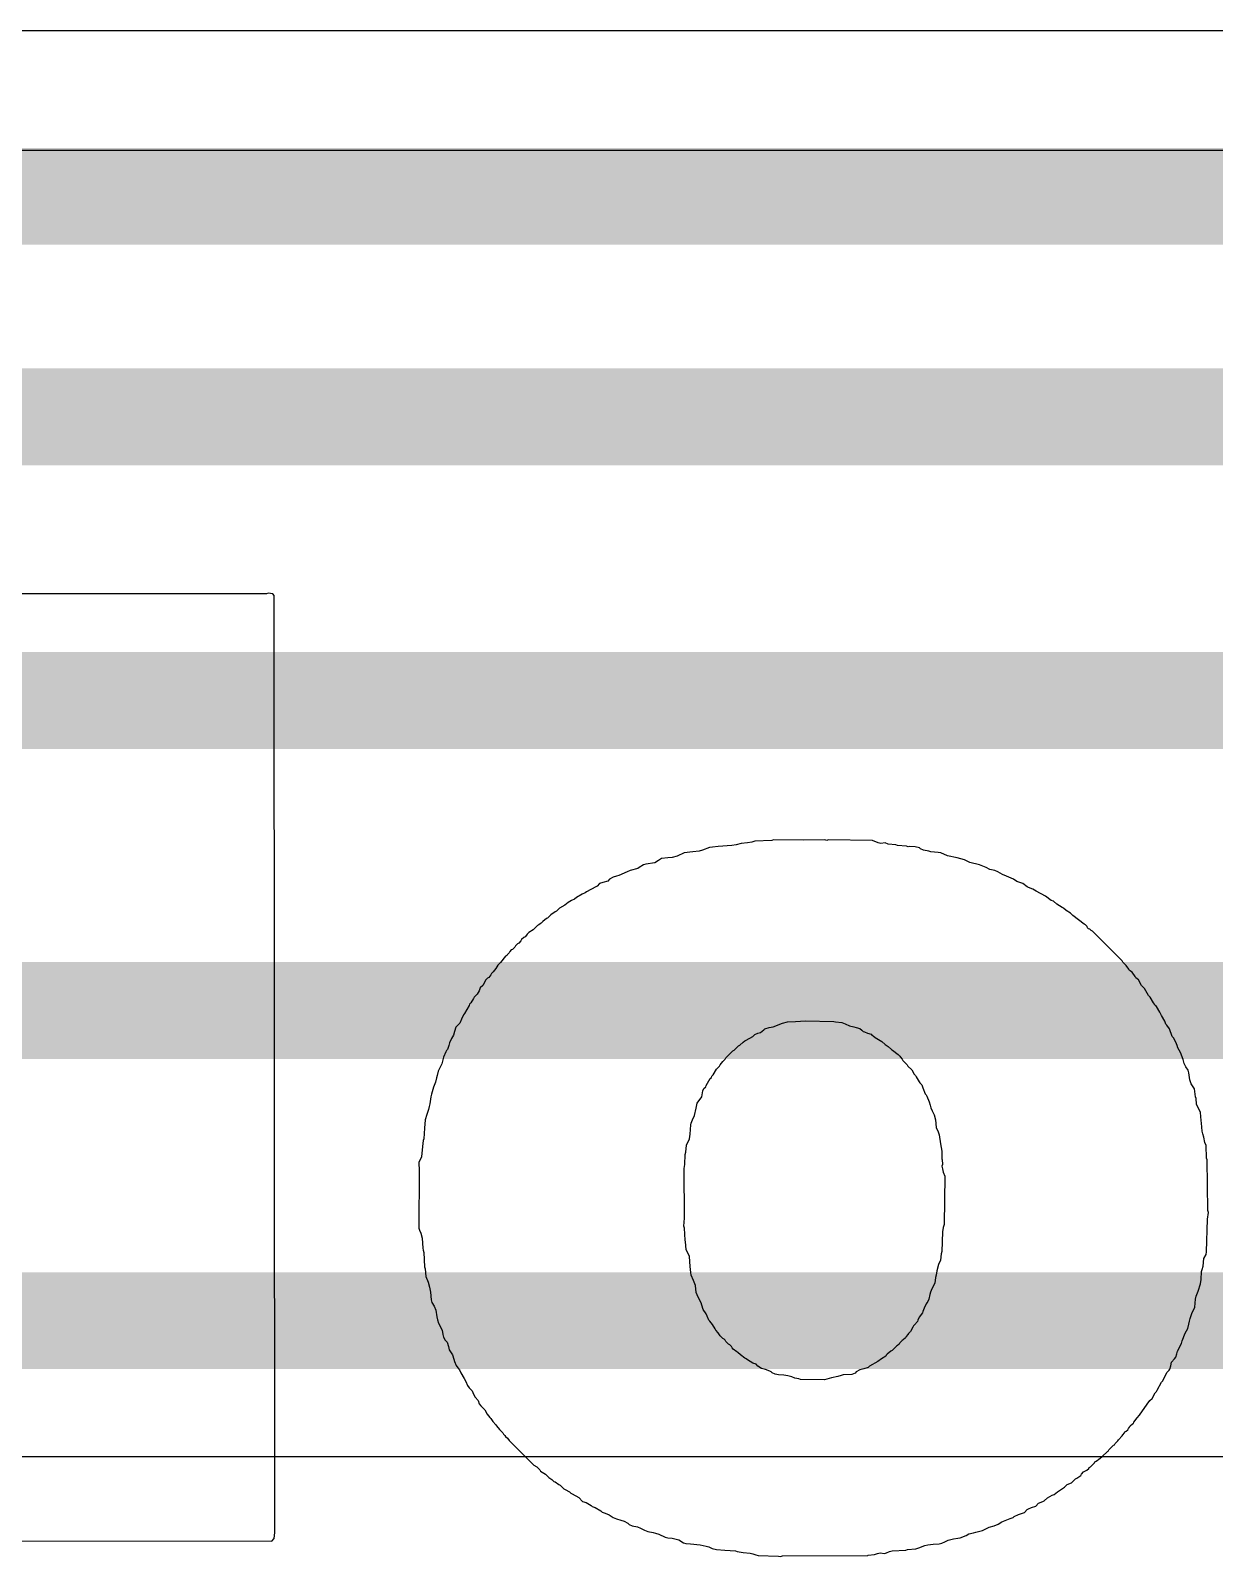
# Model space of a CAD drawing. Header units: inches. Extents: x -8 to 210, y -39 to 109.
# Drawn here: x 44.053 to 46.534, y 34.771 to 37.97 of the extents above; entities that cross this region are included whole.
import ezdxf

# ---------------------------------------------------------------- set-up
doc = ezdxf.new("R2010")
doc.units = ezdxf.units.IN
doc.layers.add('Bottom Layer', color=5, linetype='Continuous')
doc.layers.add('Bottom Overlay', color=54, linetype='Continuous')

msp = doc.modelspace()

# ---------------------------------------------------------------- linework, layer by layer
at = {"layer": 'Bottom Layer'}
msp.add_line((19.5296, 34.9807), (60.013, 34.9807), dxfattribs=at)
for points in [[(20.4671, 37.6222, 0.2032, 0.2032, 0), (58.1962, 37.6222, 0.2032, 0.2032, 0)], [(17.9324, 37.1602, 0.2032, 0.2032, 0), (58.6994, 37.1602, 0.2032, 0.2032, 0)], [(18.6278, 36.5656, 0.2032, 0.2032, 0), (59.4964, 36.5656, 0.2032, 0.2032, 0)], [(18.6278, 35.9156, 0.2032, 0.2032, 0), (60.3192, 35.9156, 0.2032, 0.2032, 0)], [(18.8189, 35.2656, 0.2032, 0.2032, 0), (60.131, 35.2656, 0.2032, 0.2032, 0)]]:
    msp.add_lwpolyline(points, format="xyseb", dxfattribs=at)
at = {"layer": 'Bottom Overlay'}
for p, q in [((51.6908, 37.9697), (40.1882, 37.9684)), ((40.5765, 37.7192), (51.4475, 37.7185)), ((44.5476, 36.789), (43.9953, 36.789)), ((44.5515, 36.7903), (44.5476, 36.789)), ((44.5607, 36.789), (44.5515, 36.7903)), ((44.564, 36.7858), (44.5607, 36.789)), ((44.5653, 34.8219), (44.564, 36.7858)), ((45.5709, 36.2708), (45.5643, 36.2682)), ((45.6063, 36.2721), (45.5709, 36.2708)), ((45.6102, 36.2735), (45.6063, 36.2721)), ((45.6738, 36.2728), (45.6102, 36.2735)), ((45.7178, 36.2735), (45.6738, 36.2728)), ((45.7217, 36.2721), (45.7178, 36.2735)), ((45.7244, 36.2735), (45.7217, 36.2721)), ((45.8175, 36.2721), (45.7244, 36.2735)), ((45.8293, 36.2669), (45.8175, 36.2721)), ((45.4082, 36.2394), (45.3977, 36.2367)), ((45.4226, 36.2459), (45.4082, 36.2394)), ((45.441, 36.2485), (45.4226, 36.2459)), ((45.4541, 36.2498), (45.441, 36.2485)), ((45.4613, 36.2518), (45.4541, 36.2498)), ((45.4758, 36.2571), (45.4613, 36.2518)), ((45.4823, 36.2584), (45.4758, 36.2571)), ((45.4941, 36.2597), (45.4823, 36.2584)), ((45.5223, 36.2617), (45.4941, 36.2597)), ((45.5315, 36.263), (45.5223, 36.2617)), ((45.542, 36.2656), (45.5315, 36.263)), ((45.5551, 36.2669), (45.542, 36.2656)), ((45.5643, 36.2682), (45.5551, 36.2669)), ((45.8346, 36.2656), (45.8293, 36.2669)), ((45.8437, 36.2669), (45.8346, 36.2656)), ((45.8503, 36.2643), (45.8437, 36.2669)), ((45.866, 36.263), (45.8503, 36.2643)), ((45.87, 36.2617), (45.866, 36.263)), ((45.8883, 36.2603), (45.87, 36.2617)), ((45.8923, 36.259), (45.8883, 36.2603)), ((45.8942, 36.2597), (45.8923, 36.259)), ((45.9067, 36.259), (45.8942, 36.2597)), ((45.9159, 36.2564), (45.9067, 36.259)), ((45.9179, 36.2544), (45.9159, 36.2564)), ((45.9244, 36.2518), (45.9179, 36.2544)), ((45.9356, 36.2498), (45.9244, 36.2518)), ((45.9395, 36.2485), (45.9356, 36.2498)), ((45.9552, 36.2472), (45.9395, 36.2485)), ((45.9605, 36.2459), (45.9552, 36.2472)), ((45.9743, 36.24), (45.9605, 36.2459)), ((45.9946, 36.2354), (45.9743, 36.24)), ((45.3032, 36.2066), (45.2862, 36.1987)), ((45.3098, 36.2092), (45.3032, 36.2066)), ((45.3255, 36.2131), (45.3098, 36.2092)), ((45.3282, 36.2157), (45.3255, 36.2131)), ((45.3373, 36.221), (45.3282, 36.2157)), ((45.3426, 36.2223), (45.3373, 36.221)), ((45.361, 36.2249), (45.3426, 36.2223)), ((45.3688, 36.2302), (45.361, 36.2249)), ((45.3754, 36.2341), (45.3688, 36.2302)), ((45.3885, 36.2354), (45.3754, 36.2341)), ((45.3977, 36.2367), (45.3885, 36.2354)), ((46.0103, 36.2315), (45.9946, 36.2354)), ((46.0215, 36.2256), (46.0103, 36.2315)), ((46.0418, 36.221), (46.0215, 36.2256)), ((46.0556, 36.2151), (46.0418, 36.221)), ((46.0635, 36.2111), (46.0556, 36.2151)), ((46.0733, 36.2092), (46.0635, 36.2111)), ((46.0799, 36.2066), (46.0733, 36.2092)), ((46.0897, 36.2007), (46.0799, 36.2066)), ((45.2376, 36.1751), (45.218, 36.1646)), ((45.2403, 36.1764), (45.2376, 36.1751)), ((45.2455, 36.1816), (45.2403, 36.1764)), ((45.2521, 36.1843), (45.2455, 36.1816)), ((45.2626, 36.1869), (45.2521, 36.1843)), ((45.2665, 36.1908), (45.2626, 36.1869)), ((45.2737, 36.1954), (45.2665, 36.1908)), ((45.2809, 36.1974), (45.2737, 36.1954)), ((45.2862, 36.1987), (45.2809, 36.1974)), ((46.0982, 36.1974), (46.0897, 36.2007)), ((46.1127, 36.1908), (46.0982, 36.1974)), ((46.1199, 36.1862), (46.1127, 36.1908)), ((46.1324, 36.1816), (46.1199, 36.1862)), ((46.1415, 36.1751), (46.1324, 36.1816)), ((46.1442, 36.1738), (46.1415, 36.1751)), ((45.1799, 36.1423), (45.1727, 36.1364)), ((45.1865, 36.1462), (45.1799, 36.1423)), ((45.193, 36.1488), (45.1865, 36.1462)), ((45.197, 36.1528), (45.193, 36.1488)), ((45.2088, 36.1593), (45.197, 36.1528)), ((45.2153, 36.162), (45.2088, 36.1593)), ((45.218, 36.1646), (45.2153, 36.162)), ((46.1533, 36.1698), (46.1442, 36.1738)), ((46.1599, 36.1659), (46.1533, 36.1698)), ((46.1796, 36.1554), (46.1599, 36.1659)), ((46.1914, 36.1462), (46.1796, 36.1554)), ((46.1966, 36.1449), (46.1914, 36.1462)), ((46.2032, 36.1383), (46.1966, 36.1449)), ((45.1432, 36.116), (45.1366, 36.1095)), ((45.1524, 36.1226), (45.1432, 36.116)), ((45.155, 36.1239), (45.1524, 36.1226)), ((45.1616, 36.1305), (45.155, 36.1239)), ((45.1727, 36.1364), (45.1616, 36.1305)), ((46.215, 36.1318), (46.2032, 36.1383)), ((46.2176, 36.1305), (46.215, 36.1318)), ((46.2229, 36.1252), (46.2176, 36.1305)), ((46.2321, 36.12), (46.2229, 36.1252)), ((46.2373, 36.1147), (46.2321, 36.12)), ((46.2609, 36.0964), (46.2373, 36.1147)), ((45.0973, 36.0793), (45.094, 36.076)), ((45.1065, 36.0846), (45.0973, 36.0793)), ((45.1156, 36.0937), (45.1065, 36.0846)), ((45.1183, 36.095), (45.1156, 36.0937)), ((45.1209, 36.0977), (45.1183, 36.095)), ((45.1235, 36.099), (45.1209, 36.0977)), ((45.1268, 36.1023), (45.1235, 36.099)), ((45.134, 36.1082), (45.1268, 36.1023)), ((45.1366, 36.1095), (45.134, 36.1082)), ((46.2635, 36.095), (46.2609, 36.0964)), ((46.2668, 36.0918), (46.2635, 36.095)), ((46.2681, 36.0891), (46.2668, 36.0918)), ((46.2701, 36.0872), (46.2681, 36.0891)), ((46.2727, 36.0859), (46.2701, 36.0872)), ((46.2753, 36.0832), (46.2727, 36.0859)), ((46.278, 36.0819), (46.2753, 36.0832)), ((46.3403, 36.0196), (46.278, 36.0819)), ((45.0678, 36.0485), (45.0632, 36.0439)), ((45.0691, 36.0511), (45.0678, 36.0485)), ((45.0737, 36.0557), (45.0691, 36.0511)), ((45.0763, 36.057), (45.0737, 36.0557)), ((45.0809, 36.0616), (45.0763, 36.057)), ((45.0822, 36.0642), (45.0809, 36.0616)), ((45.0868, 36.0688), (45.0822, 36.0642)), ((45.0894, 36.0701), (45.0868, 36.0688)), ((45.0927, 36.0734), (45.0894, 36.0701)), ((45.094, 36.076), (45.0927, 36.0734)), ((45.0382, 36.0163), (45.0323, 36.0104)), ((45.0487, 36.0295), (45.0382, 36.0163)), ((45.0514, 36.0308), (45.0487, 36.0295)), ((45.052, 36.0327), (45.0514, 36.0308)), ((45.0559, 36.0367), (45.052, 36.0327)), ((45.0573, 36.0393), (45.0559, 36.0367)), ((45.0605, 36.0426), (45.0573, 36.0393)), ((45.0632, 36.0439), (45.0605, 36.0426)), ((46.3416, 36.017), (46.3403, 36.0196)), ((46.3488, 36.0098), (46.3416, 36.017)), ((45.0107, 35.9835), (45.0074, 35.9803)), ((45.0133, 35.9848), (45.0107, 35.9835)), ((45.0179, 35.9907), (45.0133, 35.9848)), ((45.0192, 35.9934), (45.0179, 35.9907)), ((45.0225, 35.9967), (45.0192, 35.9934)), ((45.0284, 36.0039), (45.0225, 35.9967)), ((45.0323, 36.0104), (45.0284, 36.0039)), ((46.3547, 36.0026), (46.3488, 36.0098)), ((46.356, 35.9999), (46.3547, 36.0026)), ((46.3613, 35.996), (46.356, 35.9999)), ((46.3678, 35.9868), (46.3613, 35.996)), ((46.3691, 35.9842), (46.3678, 35.9868)), ((46.3744, 35.9803), (46.3691, 35.9842)), ((44.989, 35.9501), (44.9825, 35.9435)), ((44.993, 35.9566), (44.989, 35.9501)), ((44.9956, 35.9632), (44.993, 35.9566)), ((45.0008, 35.9684), (44.9956, 35.9632)), ((45.0074, 35.9803), (45.0008, 35.9684)), ((46.381, 35.9684), (46.3744, 35.9803)), ((46.3875, 35.9619), (46.381, 35.9684)), ((46.3954, 35.9475), (46.3875, 35.9619)), ((44.972, 35.9265), (44.9628, 35.9094)), ((44.9733, 35.9291), (44.972, 35.9265)), ((44.9759, 35.9317), (44.9733, 35.9291)), ((44.9812, 35.9409), (44.9759, 35.9317)), ((44.9825, 35.9435), (44.9812, 35.9409)), ((46.3993, 35.9435), (46.3954, 35.9475)), ((46.4059, 35.9317), (46.3993, 35.9435)), ((46.4085, 35.9291), (46.4059, 35.9317)), ((46.4098, 35.9265), (46.4085, 35.9291)), ((46.4124, 35.9238), (46.4098, 35.9265)), ((46.419, 35.912), (46.4124, 35.9238)), ((44.953, 35.8891), (44.9444, 35.8806)), ((44.9562, 35.8976), (44.953, 35.8891)), ((44.9602, 35.9068), (44.9562, 35.8976)), ((44.9628, 35.9094), (44.9602, 35.9068)), ((45.6089, 35.8812), (45.6286, 35.8891)), ((45.6286, 35.8891), (45.6391, 35.8917)), ((45.6391, 35.8917), (45.6561, 35.893)), ((45.6561, 35.893), (45.6771, 35.8943)), ((45.6771, 35.8943), (45.7362, 35.893)), ((45.7362, 35.893), (45.7401, 35.8917)), ((45.7401, 35.8917), (45.7532, 35.8904)), ((45.7532, 35.8904), (45.7598, 35.8878)), ((45.7598, 35.8878), (45.769, 35.8838)), ((46.4229, 35.9055), (46.419, 35.912)), ((46.4295, 35.8937), (46.4229, 35.9055)), ((46.4321, 35.8871), (46.4295, 35.8937)), ((46.4341, 35.8851), (46.4321, 35.8871)), ((44.9352, 35.8569), (44.9313, 35.8478)), ((44.9398, 35.8642), (44.9352, 35.8569)), ((44.9418, 35.8714), (44.9398, 35.8642)), ((44.9444, 35.8806), (44.9418, 35.8714)), ((45.5525, 35.8537), (45.5669, 35.8615)), ((45.5669, 35.8615), (45.5709, 35.8655)), ((45.5709, 35.8655), (45.5774, 35.8681)), ((45.5774, 35.8681), (45.5827, 35.8694)), ((45.5827, 35.8694), (45.5899, 35.8753)), ((45.5899, 35.8753), (45.5919, 35.8773)), ((45.5919, 35.8773), (45.601, 35.8799)), ((45.601, 35.8799), (45.6089, 35.8812)), ((45.769, 35.8838), (45.7781, 35.8812)), ((45.7781, 35.8812), (45.7834, 35.8799)), ((45.7834, 35.8799), (45.7906, 35.8779)), ((45.7906, 35.8779), (45.7952, 35.8746)), ((45.7952, 35.8746), (45.7978, 35.872)), ((45.7978, 35.872), (45.8004, 35.8707)), ((45.8004, 35.8707), (45.807, 35.8681)), ((45.807, 35.8681), (45.8142, 35.8661)), ((45.8142, 35.8661), (45.8162, 35.8642)), ((45.8162, 35.8642), (45.8188, 35.8628)), ((45.8188, 35.8628), (45.8227, 35.8589)), ((45.8227, 35.8589), (45.8372, 35.851)), ((46.4393, 35.8773), (46.4341, 35.8851)), ((46.4452, 35.8609), (46.4393, 35.8773)), ((46.4479, 35.8582), (46.4452, 35.8609)), ((46.4531, 35.8491), (46.4479, 35.8582)), ((44.9234, 35.8294), (44.9182, 35.8176)), ((44.9248, 35.832), (44.9234, 35.8294)), ((44.9267, 35.834), (44.9248, 35.832)), ((44.93, 35.8425), (44.9267, 35.834)), ((44.9313, 35.8478), (44.93, 35.8425)), ((45.5099, 35.8163), (45.5249, 35.8314)), ((45.5249, 35.8314), (45.5276, 35.8327)), ((45.5276, 35.8327), (45.5368, 35.8418)), ((45.5368, 35.8418), (45.5394, 35.8432)), ((45.5394, 35.8432), (45.5466, 35.8491)), ((45.5466, 35.8491), (45.5499, 35.8523)), ((45.5499, 35.8523), (45.5525, 35.8537)), ((45.8372, 35.851), (45.8437, 35.8445)), ((45.8437, 35.8445), (45.8503, 35.8405)), ((45.8503, 35.8405), (45.8569, 35.834)), ((45.8569, 35.834), (45.8595, 35.8327)), ((45.8595, 35.8327), (45.8713, 35.8235)), ((45.8713, 35.8235), (45.8746, 35.8202)), ((46.4557, 35.8425), (46.4531, 35.8491)), ((46.457, 35.8373), (46.4557, 35.8425)), ((46.4629, 35.8274), (46.457, 35.8373)), ((46.4682, 35.813), (46.4629, 35.8274)), ((44.9149, 35.8038), (44.9077, 35.7887)), ((44.9169, 35.8123), (44.9149, 35.8038)), ((44.9182, 35.8176), (44.9169, 35.8123)), ((45.4836, 35.7808), (45.4902, 35.7927)), ((45.4902, 35.7927), (45.4967, 35.7992)), ((45.4967, 35.7992), (45.4981, 35.8018)), ((45.4981, 35.8018), (45.504, 35.8091)), ((45.504, 35.8091), (45.5085, 35.8136)), ((45.5085, 35.8136), (45.5099, 35.8163)), ((45.8746, 35.8202), (45.8759, 35.8176)), ((45.8759, 35.8176), (45.8798, 35.8136)), ((45.8798, 35.8136), (45.8811, 35.811)), ((45.8811, 35.811), (45.8903, 35.8018)), ((45.8903, 35.8018), (45.8916, 35.7992)), ((45.8916, 35.7992), (45.8995, 35.7913)), ((45.8995, 35.7913), (45.9047, 35.7822)), ((46.4702, 35.8045), (46.4682, 35.813)), ((46.4741, 35.7979), (46.4702, 35.8045)), ((46.4787, 35.7907), (46.4741, 35.7979)), ((46.48, 35.7854), (46.4787, 35.7907)), ((44.9018, 35.7658), (44.8979, 35.7553)), ((44.9038, 35.7743), (44.9018, 35.7658)), ((44.9051, 35.7795), (44.9038, 35.7743)), ((44.9077, 35.7887), (44.9051, 35.7795)), ((45.4679, 35.7559), (45.4692, 35.7585)), ((45.4692, 35.7585), (45.4771, 35.773)), ((45.4771, 35.773), (45.4797, 35.7756)), ((45.4797, 35.7756), (45.481, 35.7782)), ((45.481, 35.7782), (45.4836, 35.7808)), ((45.9047, 35.7822), (45.9074, 35.7795)), ((45.9074, 35.7795), (45.9087, 35.7769)), ((45.9087, 35.7769), (45.9152, 35.7664)), ((45.9152, 35.7664), (45.9165, 35.7638)), ((45.9165, 35.7638), (45.9205, 35.7599)), ((45.9205, 35.7599), (45.9231, 35.7533)), ((46.482, 35.7704), (46.48, 35.7854)), ((46.4853, 35.7618), (46.482, 35.7704)), ((46.4918, 35.7513), (46.4853, 35.7618)), ((44.892, 35.7349), (44.89, 35.7198)), ((44.8933, 35.7402), (44.892, 35.7349)), ((44.8979, 35.7553), (44.8933, 35.7402)), ((45.4502, 35.7212), (45.46, 35.7349)), ((45.46, 35.7349), (45.462, 35.7474)), ((45.462, 35.7474), (45.4639, 35.752)), ((45.4639, 35.752), (45.4679, 35.7559)), ((45.9231, 35.7533), (45.9277, 35.7408)), ((45.9277, 35.7408), (45.9297, 35.7389)), ((45.9297, 35.7389), (45.931, 35.7362)), ((45.931, 35.7362), (45.9362, 35.7244)), ((46.4938, 35.7349), (46.4918, 35.7513)), ((46.4951, 35.731), (46.4938, 35.7349)), ((46.4964, 35.7192), (46.4951, 35.731)), ((44.8834, 35.6975), (44.8802, 35.6864)), ((44.8874, 35.708), (44.8834, 35.6975)), ((44.8887, 35.7146), (44.8874, 35.708)), ((44.89, 35.7198), (44.8887, 35.7146)), ((45.4403, 35.6864), (45.4443, 35.6956)), ((45.4443, 35.6956), (45.4482, 35.7113)), ((45.4482, 35.7113), (45.4502, 35.7212)), ((45.9362, 35.7244), (45.9382, 35.7172)), ((45.9382, 35.7172), (45.9395, 35.712)), ((45.9395, 35.712), (45.9421, 35.7054)), ((45.9421, 35.7054), (45.9467, 35.6969)), ((45.9467, 35.6969), (45.9493, 35.6864)), ((46.5043, 35.7021), (46.4964, 35.7192)), ((46.5056, 35.6851), (46.5043, 35.7021)), ((44.8788, 35.6693), (44.8775, 35.647)), ((44.8802, 35.6864), (44.8788, 35.6693)), ((45.4351, 35.6562), (45.4364, 35.6759)), ((45.4364, 35.6759), (45.4377, 35.6798)), ((45.4377, 35.6798), (45.4403, 35.6864)), ((45.9493, 35.6864), (45.9507, 35.6706)), ((45.9507, 35.6706), (45.9546, 35.6615)), ((46.5069, 35.6798), (46.5056, 35.6851)), ((46.5082, 35.6628), (46.5069, 35.6798)), ((46.5095, 35.6575), (46.5082, 35.6628)), ((44.8742, 35.6306), (44.8723, 35.609)), ((44.8762, 35.6431), (44.8742, 35.6306)), ((44.8775, 35.647), (44.8762, 35.6431)), ((45.4266, 35.6188), (45.4279, 35.6333)), ((45.4279, 35.6333), (45.4338, 35.647)), ((45.4338, 35.647), (45.4351, 35.6562)), ((45.9546, 35.6615), (45.9572, 35.6549)), ((45.9572, 35.6549), (45.9598, 35.6365)), ((45.9598, 35.6365), (45.9625, 35.6208)), ((46.5115, 35.6503), (46.5095, 35.6575)), ((46.5135, 35.6392), (46.5115, 35.6503)), ((46.5161, 35.6326), (46.5135, 35.6392)), ((46.5174, 35.6064), (46.5161, 35.6326)), ((44.8723, 35.609), (44.867, 35.5972)), ((45.4239, 35.5926), (45.4252, 35.6136)), ((45.4252, 35.6136), (45.4266, 35.6188)), ((45.9625, 35.6208), (45.9625, 35.6037)), ((45.9625, 35.6037), (45.9631, 35.6031)), ((45.9631, 35.6031), (45.9638, 35.5932)), ((46.5187, 35.6024), (46.5174, 35.6064)), ((46.52, 35.4962), (46.5187, 35.6024)), ((44.867, 35.5972), (44.8677, 35.5795)), ((44.8677, 35.5795), (44.867, 35.4594)), ((45.4226, 35.5847), (45.4239, 35.5926)), ((45.4233, 35.4804), (45.4226, 35.5847)), ((45.9638, 35.5932), (45.9625, 35.5893)), ((45.9625, 35.5893), (45.9638, 35.5841)), ((45.9638, 35.5841), (45.9657, 35.5768)), ((45.9657, 35.5768), (45.969, 35.5683)), ((45.969, 35.5683), (45.9677, 35.4673)), ((45.422, 35.4634), (45.4233, 35.4804)), ((46.5174, 35.4096), (46.5194, 35.4785)), ((46.5194, 35.4785), (46.5213, 35.4922)), ((46.5213, 35.4922), (46.52, 35.4962)), ((44.867, 35.4594), (44.8683, 35.4555)), ((44.8683, 35.4555), (44.871, 35.4489)), ((44.871, 35.4489), (44.8736, 35.4384)), ((44.8736, 35.4384), (44.8749, 35.4175)), ((45.4233, 35.4594), (45.422, 35.4634)), ((45.4246, 35.4345), (45.4233, 35.4594)), ((45.9638, 35.4516), (45.9625, 35.4109)), ((45.9651, 35.4607), (45.9638, 35.4516)), ((45.9677, 35.4673), (45.9651, 35.4607)), ((44.8749, 35.4175), (44.8762, 35.4135)), ((44.8762, 35.4135), (44.8775, 35.4083)), ((44.8775, 35.4083), (44.8788, 35.3781)), ((45.4259, 35.4306), (45.4246, 35.4345)), ((45.4272, 35.4148), (45.4259, 35.4306)), ((45.4338, 35.4004), (45.4272, 35.4148)), ((45.9625, 35.4109), (45.9612, 35.4056)), ((46.5161, 35.4043), (46.5174, 35.4096)), ((44.8788, 35.3781), (44.8802, 35.3742)), ((45.4351, 35.3794), (45.4338, 35.4004)), ((45.4364, 35.3663), (45.4351, 35.3794)), ((45.9559, 35.3833), (45.952, 35.3702)), ((45.9598, 35.3925), (45.9559, 35.3833)), ((45.9612, 35.4056), (45.9598, 35.3925)), ((46.5082, 35.3728), (46.5102, 35.3801)), ((46.5102, 35.3801), (46.5115, 35.3958)), ((46.5115, 35.3958), (46.5161, 35.4043)), ((44.8802, 35.3742), (44.8815, 35.3584)), ((44.8815, 35.3584), (44.8867, 35.3466)), ((44.8867, 35.3466), (44.8893, 35.3361)), ((45.4377, 35.361), (45.4364, 35.3663)), ((45.4423, 35.3499), (45.4377, 35.361)), ((45.4462, 35.3394), (45.4423, 35.3499)), ((45.948, 35.344), (45.9415, 35.3322)), ((45.9493, 35.3558), (45.948, 35.344)), ((45.9507, 35.361), (45.9493, 35.3558)), ((45.952, 35.3702), (45.9507, 35.361)), ((46.4997, 35.3276), (46.5043, 35.3427)), ((46.5043, 35.3427), (46.5056, 35.3519)), ((46.5056, 35.3519), (46.5069, 35.3689)), ((46.5069, 35.3689), (46.5082, 35.3728)), ((44.8893, 35.3361), (44.8913, 35.325)), ((44.8913, 35.325), (44.8926, 35.3092)), ((45.4482, 35.3243), (45.4462, 35.3394)), ((45.4521, 35.3151), (45.4482, 35.3243)), ((45.4587, 35.3033), (45.4521, 35.3151)), ((45.9356, 35.3105), (45.9336, 35.3059)), ((45.9375, 35.3204), (45.9356, 35.3105)), ((45.9388, 35.3256), (45.9375, 35.3204)), ((45.9415, 35.3322), (45.9388, 35.3256)), ((46.4925, 35.2941), (46.4944, 35.3105)), ((46.4944, 35.3105), (46.4957, 35.3171)), ((46.4957, 35.3171), (46.4997, 35.3276)), ((44.8926, 35.3092), (44.8939, 35.304)), ((44.8939, 35.304), (44.8992, 35.2961)), ((44.8992, 35.2961), (44.9025, 35.2876)), ((44.9025, 35.2876), (44.9044, 35.2738)), ((45.46, 35.2981), (45.4587, 35.3033)), ((45.4626, 35.2889), (45.46, 35.2981)), ((45.4692, 35.2797), (45.4626, 35.2889)), ((45.4712, 35.2751), (45.4692, 35.2797)), ((45.9218, 35.2823), (45.9152, 35.2731)), ((45.9231, 35.285), (45.9218, 35.2823)), ((45.9257, 35.2915), (45.9231, 35.285)), ((45.9297, 35.3007), (45.9257, 35.2915)), ((45.931, 35.3033), (45.9297, 35.3007)), ((45.9336, 35.3059), (45.931, 35.3033)), ((46.4826, 35.2699), (46.4866, 35.2804)), ((46.4866, 35.2804), (46.4925, 35.2941)), ((44.9044, 35.2738), (44.9057, 35.2672)), ((44.9057, 35.2672), (44.9084, 35.2607)), ((44.9084, 35.2607), (44.9156, 35.2456)), ((45.4744, 35.2666), (45.4712, 35.2751)), ((45.4764, 35.2646), (45.4744, 35.2666)), ((45.4823, 35.2574), (45.4764, 35.2646)), ((45.4876, 35.2482), (45.4823, 35.2574)), ((45.4889, 35.2456), (45.4876, 35.2482)), ((45.9021, 35.2522), (45.8969, 35.243)), ((45.9034, 35.2548), (45.9021, 35.2522)), ((45.9054, 35.2567), (45.9034, 35.2548)), ((45.9113, 35.264), (45.9054, 35.2567)), ((45.9126, 35.2666), (45.9113, 35.264)), ((45.9152, 35.2731), (45.9126, 35.2666)), ((46.4721, 35.2397), (46.478, 35.2495)), ((46.478, 35.2495), (46.48, 35.2581)), ((46.48, 35.2581), (46.4813, 35.2646)), ((46.4813, 35.2646), (46.4826, 35.2699)), ((44.9156, 35.2456), (44.9169, 35.2364)), ((44.9169, 35.2364), (44.9182, 35.2312)), ((44.9182, 35.2312), (44.9221, 35.2246)), ((44.9221, 35.2246), (44.9261, 35.2207)), ((44.9261, 35.2207), (44.9287, 35.2115)), ((45.4941, 35.2403), (45.4889, 35.2456)), ((45.4981, 35.2338), (45.4941, 35.2403)), ((45.504, 35.2279), (45.4981, 35.2338)), ((45.5066, 35.2266), (45.504, 35.2279)), ((45.5085, 35.2246), (45.5066, 35.2266)), ((45.5099, 35.222), (45.5085, 35.2246)), ((45.5158, 35.2161), (45.5099, 35.222)), ((45.5184, 35.2148), (45.5158, 35.2161)), ((45.5217, 35.2115), (45.5184, 35.2148)), ((45.8733, 35.2167), (45.87, 35.2135)), ((45.8746, 35.2194), (45.8733, 35.2167)), ((45.8792, 35.2239), (45.8746, 35.2194)), ((45.8818, 35.2253), (45.8792, 35.2239)), ((45.8864, 35.2299), (45.8818, 35.2253)), ((45.8877, 35.2325), (45.8864, 35.2299)), ((45.8916, 35.2364), (45.8877, 35.2325)), ((45.8929, 35.239), (45.8916, 35.2364)), ((45.8969, 35.243), (45.8929, 35.239)), ((46.4564, 35.2016), (46.4649, 35.218)), ((46.4649, 35.218), (46.4662, 35.2233)), ((46.4662, 35.2233), (46.4721, 35.2397)), ((44.9287, 35.2115), (44.9307, 35.2043)), ((44.9307, 35.2043), (44.9372, 35.1938)), ((44.9372, 35.1938), (44.9405, 35.1852)), ((44.9405, 35.1852), (44.9418, 35.18)), ((45.523, 35.2089), (45.5217, 35.2115)), ((45.5256, 35.2062), (45.523, 35.2089)), ((45.5328, 35.2003), (45.5256, 35.2062)), ((45.5354, 35.199), (45.5328, 35.2003)), ((45.5407, 35.1938), (45.5354, 35.199)), ((45.5499, 35.1872), (45.5407, 35.1938)), ((45.5525, 35.1859), (45.5499, 35.1872)), ((45.5551, 35.1833), (45.5525, 35.1859)), ((45.5669, 35.1767), (45.5551, 35.1833)), ((45.8359, 35.1859), (45.8286, 35.18)), ((45.845, 35.1912), (45.8359, 35.1859)), ((45.8457, 35.1931), (45.845, 35.1912)), ((45.8483, 35.1957), (45.8457, 35.1931)), ((45.8555, 35.2016), (45.8483, 35.1957)), ((45.8582, 35.203), (45.8555, 35.2016)), ((45.8674, 35.2121), (45.8582, 35.203)), ((45.87, 35.2135), (45.8674, 35.2121)), ((46.4439, 35.1787), (46.4498, 35.1859)), ((46.4498, 35.1859), (46.4531, 35.1892)), ((46.4531, 35.1892), (46.4551, 35.1964)), ((46.4551, 35.1964), (46.4564, 35.2016)), ((44.9418, 35.18), (44.9451, 35.1715)), ((44.9451, 35.1715), (44.9484, 35.1669)), ((44.9484, 35.1669), (44.9523, 35.1629)), ((44.9523, 35.1629), (44.9549, 35.1564)), ((44.9549, 35.1564), (44.9615, 35.1446)), ((45.5735, 35.1741), (45.5669, 35.1767)), ((45.5774, 35.1702), (45.5735, 35.1741)), ((45.5846, 35.1656), (45.5774, 35.1702)), ((45.5932, 35.1636), (45.5846, 35.1656)), ((45.6023, 35.1597), (45.5932, 35.1636)), ((45.605, 35.1584), (45.6023, 35.1597)), ((45.6069, 35.1564), (45.605, 35.1584)), ((45.6135, 35.1538), (45.6069, 35.1564)), ((45.6201, 35.1524), (45.6135, 35.1538)), ((45.6319, 35.1511), (45.6201, 35.1524)), ((45.6397, 35.1498), (45.6319, 35.1511)), ((45.7519, 35.1505), (45.7447, 35.1485)), ((45.7558, 35.1518), (45.7519, 35.1505)), ((45.7742, 35.1531), (45.7558, 35.1518)), ((45.7808, 35.1557), (45.7742, 35.1531)), ((45.7834, 35.1584), (45.7808, 35.1557)), ((45.7906, 35.1629), (45.7834, 35.1584)), ((45.7991, 35.1649), (45.7906, 35.1629)), ((45.8083, 35.1675), (45.7991, 35.1649)), ((45.8109, 35.1702), (45.8083, 35.1675)), ((45.8286, 35.18), (45.8109, 35.1702)), ((46.4295, 35.1485), (46.4347, 35.1577)), ((46.4347, 35.1577), (46.4387, 35.1616)), ((46.4387, 35.1616), (46.44, 35.1643)), ((46.44, 35.1643), (46.4426, 35.1708)), ((46.4426, 35.1708), (46.4439, 35.1787)), ((44.9615, 35.1446), (44.9654, 35.138)), ((44.9654, 35.138), (44.9687, 35.1295)), ((44.9687, 35.1295), (44.972, 35.1249)), ((44.972, 35.1249), (44.9785, 35.1183)), ((45.6483, 35.1479), (45.6397, 35.1498)), ((45.6548, 35.1452), (45.6483, 35.1479)), ((45.6627, 35.1439), (45.6548, 35.1452)), ((45.6666, 35.1426), (45.6627, 35.1439)), ((45.7165, 35.1413), (45.6666, 35.1426)), ((45.7316, 35.1459), (45.7165, 35.1413)), ((45.7447, 35.1485), (45.7316, 35.1459)), ((46.4124, 35.117), (46.4138, 35.1197)), ((46.4138, 35.1197), (46.4229, 35.1367)), ((46.4229, 35.1367), (46.4256, 35.1393)), ((46.4256, 35.1393), (46.4295, 35.1485)), ((44.9785, 35.1183), (44.9812, 35.1118)), ((44.9812, 35.1118), (44.9851, 35.1052)), ((44.9851, 35.1052), (44.991, 35.098)), ((44.991, 35.098), (44.9936, 35.0914)), ((44.9936, 35.0914), (44.9969, 35.0869)), ((44.9969, 35.0869), (45.0048, 35.079)), ((46.3783, 35.0698), (46.3915, 35.0882)), ((46.3915, 35.0882), (46.3928, 35.0908)), ((46.3928, 35.0908), (46.3987, 35.098)), ((46.3987, 35.098), (46.4033, 35.1026)), ((46.4033, 35.1026), (46.4098, 35.1144)), ((46.4098, 35.1144), (46.4124, 35.117)), ((45.0048, 35.079), (45.01, 35.0698)), ((45.01, 35.0698), (45.0159, 35.0626)), ((45.0159, 35.0626), (45.0179, 35.0606)), ((45.0179, 35.0606), (45.0218, 35.0541)), ((46.3652, 35.0527), (46.3718, 35.0619)), ((46.3718, 35.0619), (46.377, 35.0672)), ((46.377, 35.0672), (46.3783, 35.0698)), ((45.0218, 35.0541), (45.0284, 35.0475)), ((45.0284, 35.0475), (45.0297, 35.0449)), ((45.0297, 35.0449), (45.0356, 35.0377)), ((45.0356, 35.0377), (45.0428, 35.0304)), ((45.0428, 35.0304), (45.0441, 35.0278)), ((45.0441, 35.0278), (45.0468, 35.0252)), ((45.0468, 35.0252), (45.0481, 35.0226)), ((45.0481, 35.0226), (45.0527, 35.0193)), ((46.3324, 35.016), (46.3403, 35.0239)), ((46.3403, 35.0239), (46.3416, 35.0265)), ((46.3416, 35.0265), (46.3455, 35.0304)), ((46.3455, 35.0304), (46.3462, 35.0324)), ((46.3462, 35.0324), (46.3488, 35.0337)), ((46.3488, 35.0337), (46.3521, 35.037)), ((46.3521, 35.037), (46.3534, 35.0396)), ((46.3534, 35.0396), (46.356, 35.0423)), ((46.356, 35.0423), (46.3573, 35.0449)), ((46.3573, 35.0449), (46.3619, 35.0495)), ((46.3619, 35.0495), (46.3639, 35.0501)), ((46.3639, 35.0501), (46.3652, 35.0527)), ((45.0527, 35.0193), (45.0559, 35.0147)), ((45.0559, 35.0147), (45.1078, 34.9629)), ((46.2983, 34.9806), (46.3095, 34.9917)), ((46.3095, 34.9917), (46.3114, 34.9924)), ((46.3114, 34.9924), (46.3127, 34.995)), ((46.3127, 34.995), (46.3226, 35.0049)), ((46.3226, 35.0049), (46.3245, 35.0055)), ((46.3245, 35.0055), (46.3259, 35.0081)), ((46.3259, 35.0081), (46.3311, 35.0134)), ((46.3311, 35.0134), (46.3324, 35.016)), ((45.1078, 34.9629), (45.1143, 34.9589)), ((45.1143, 34.9589), (45.1202, 34.953)), ((46.2714, 34.9576), (46.274, 34.9589)), ((46.274, 34.9589), (46.2826, 34.9675)), ((46.2826, 34.9675), (46.2832, 34.9694)), ((46.2832, 34.9694), (46.2858, 34.9708)), ((46.2858, 34.9708), (46.2885, 34.9734)), ((46.2885, 34.9734), (46.2911, 34.9747)), ((46.2911, 34.9747), (46.2983, 34.9806)), ((45.1202, 34.953), (45.1215, 34.9504)), ((45.1215, 34.9504), (45.132, 34.9439)), ((45.132, 34.9439), (45.1392, 34.9366)), ((45.1392, 34.9366), (45.1458, 34.9327)), ((45.1458, 34.9327), (45.1497, 34.9288)), ((45.1497, 34.9288), (45.1524, 34.9275)), ((45.1524, 34.9275), (45.1602, 34.9222)), ((46.234, 34.9255), (46.2426, 34.934)), ((46.2426, 34.934), (46.2452, 34.9353)), ((46.2452, 34.9353), (46.2537, 34.9412)), ((46.2537, 34.9412), (46.255, 34.9439)), ((46.255, 34.9439), (46.2596, 34.9485)), ((46.2596, 34.9485), (46.2662, 34.9524)), ((46.2662, 34.9524), (46.2708, 34.9557)), ((46.2708, 34.9557), (46.2714, 34.9576)), ((45.1602, 34.9222), (45.1629, 34.9209)), ((45.1629, 34.9209), (45.1707, 34.913)), ((45.1707, 34.913), (45.1734, 34.9117)), ((45.1734, 34.9117), (45.1825, 34.9065)), ((45.1825, 34.9065), (45.1852, 34.9038)), ((45.1852, 34.9038), (45.1878, 34.9025)), ((45.1878, 34.9025), (45.2022, 34.8947)), ((45.2022, 34.8947), (45.2101, 34.8868)), ((46.1842, 34.894), (46.194, 34.8999)), ((46.194, 34.8999), (46.1979, 34.9012)), ((46.1979, 34.9012), (46.2052, 34.9071)), ((46.2052, 34.9071), (46.2196, 34.9163)), ((46.2196, 34.9163), (46.2255, 34.9222)), ((46.2255, 34.9222), (46.234, 34.9255)), ((45.2101, 34.8868), (45.2173, 34.8848)), ((45.2173, 34.8848), (45.2278, 34.8783)), ((45.2278, 34.8783), (45.2298, 34.8763)), ((45.2298, 34.8763), (45.2363, 34.8737)), ((45.2363, 34.8737), (45.2481, 34.8671)), ((45.2481, 34.8671), (45.2508, 34.8645)), ((45.2508, 34.8645), (45.2573, 34.8619)), ((46.1232, 34.8592), (46.1356, 34.8638)), ((46.1356, 34.8638), (46.1415, 34.8697)), ((46.1415, 34.8697), (46.1442, 34.871)), ((46.1442, 34.871), (46.1507, 34.8737)), ((46.1507, 34.8737), (46.1592, 34.877)), ((46.1592, 34.877), (46.1652, 34.8829)), ((46.1652, 34.8829), (46.1743, 34.8868)), ((46.1743, 34.8868), (46.177, 34.8881)), ((46.177, 34.8881), (46.1842, 34.894)), ((45.2573, 34.8619), (45.2658, 34.8586)), ((45.2658, 34.8586), (45.2737, 34.8533)), ((45.2737, 34.8533), (45.2809, 34.8501)), ((45.2809, 34.8501), (45.2901, 34.8474)), ((45.2901, 34.8474), (45.2973, 34.8455)), ((45.2973, 34.8455), (45.3045, 34.8409)), ((45.3045, 34.8409), (45.3072, 34.8383)), ((45.3072, 34.8383), (45.3137, 34.8356)), ((45.3137, 34.8356), (45.3249, 34.8337)), ((45.3249, 34.8337), (45.3314, 34.831)), ((45.3314, 34.831), (45.34, 34.8264)), ((46.0477, 34.8258), (46.0615, 34.833)), ((46.0615, 34.833), (46.072, 34.8356)), ((46.072, 34.8356), (46.0805, 34.8389)), ((46.0805, 34.8389), (46.0884, 34.8442)), ((46.0884, 34.8442), (46.095, 34.8468)), ((46.095, 34.8468), (46.1055, 34.8507)), ((46.1055, 34.8507), (46.112, 34.8533)), ((46.112, 34.8533), (46.114, 34.8553)), ((46.114, 34.8553), (46.1232, 34.8592)), ((43.9795, 34.8041), (44.5587, 34.8035)), ((44.5587, 34.8035), (44.564, 34.8087)), ((44.564, 34.8087), (44.5653, 34.8219)), ((45.34, 34.8264), (45.3465, 34.8238)), ((45.3465, 34.8238), (45.3577, 34.8219)), ((45.3577, 34.8219), (45.3629, 34.8205)), ((45.3629, 34.8205), (45.3695, 34.8179)), ((45.3695, 34.8179), (45.3833, 34.812)), ((45.3833, 34.812), (45.3885, 34.8107)), ((45.3885, 34.8107), (45.3977, 34.8094)), ((45.3977, 34.8094), (45.4115, 34.8061)), ((45.4115, 34.8061), (45.4213, 34.8002)), ((45.4213, 34.8002), (45.4266, 34.7989)), ((45.4266, 34.7989), (45.4357, 34.7976)), ((45.9572, 34.7982), (45.9625, 34.7996)), ((45.9625, 34.7996), (45.969, 34.8022)), ((45.969, 34.8022), (45.9762, 34.8055)), ((45.9762, 34.8055), (45.9867, 34.8081)), ((45.9867, 34.8081), (45.9959, 34.8094)), ((45.9959, 34.8094), (46.0012, 34.8107)), ((46.0012, 34.8107), (46.0136, 34.8153)), ((46.0136, 34.8153), (46.0195, 34.8186)), ((46.0195, 34.8186), (46.0287, 34.8212)), ((46.0287, 34.8212), (46.034, 34.8225)), ((46.034, 34.8225), (46.0425, 34.8245)), ((46.0425, 34.8245), (46.0477, 34.8258)), ((45.4357, 34.7976), (45.4561, 34.7956)), ((45.4561, 34.7956), (45.4692, 34.793)), ((45.4692, 34.793), (45.4744, 34.7917)), ((45.4744, 34.7917), (45.4817, 34.7884)), ((45.4817, 34.7884), (45.4908, 34.7858)), ((45.4908, 34.7858), (45.5079, 34.7845)), ((45.5079, 34.7845), (45.5302, 34.7832)), ((45.5302, 34.7832), (45.5341, 34.7818)), ((45.5341, 34.7818), (45.5466, 34.7799)), ((45.5466, 34.7799), (45.561, 34.7786)), ((45.561, 34.7786), (45.5663, 34.7772)), ((45.5663, 34.7772), (45.5728, 34.7746)), ((45.5728, 34.7746), (45.5781, 34.7733)), ((45.5781, 34.7733), (45.6201, 34.772)), ((45.6201, 34.772), (45.6247, 34.7713)), ((45.6247, 34.7713), (45.6286, 34.7727)), ((45.6286, 34.7727), (45.8077, 34.7733)), ((45.8077, 34.7733), (45.8083, 34.774)), ((45.8083, 34.774), (45.8214, 34.7753)), ((45.8214, 34.7753), (45.828, 34.7779)), ((45.828, 34.7779), (45.8332, 34.7792)), ((45.8332, 34.7792), (45.8424, 34.7779)), ((45.8424, 34.7779), (45.8464, 34.7792)), ((45.8464, 34.7792), (45.8529, 34.7818)), ((45.8529, 34.7818), (45.8582, 34.7832)), ((45.8582, 34.7832), (45.887, 34.7845)), ((45.887, 34.7845), (45.891, 34.7858)), ((45.891, 34.7858), (45.908, 34.7871)), ((45.908, 34.7871), (45.9146, 34.7897)), ((45.9146, 34.7897), (45.927, 34.7943)), ((45.927, 34.7943), (45.9336, 34.7956)), ((45.9336, 34.7956), (45.9441, 34.7969)), ((45.9441, 34.7969), (45.9572, 34.7982))]:
    msp.add_line(p, q, dxfattribs=at)

doc.saveas('drawing.dxf')
